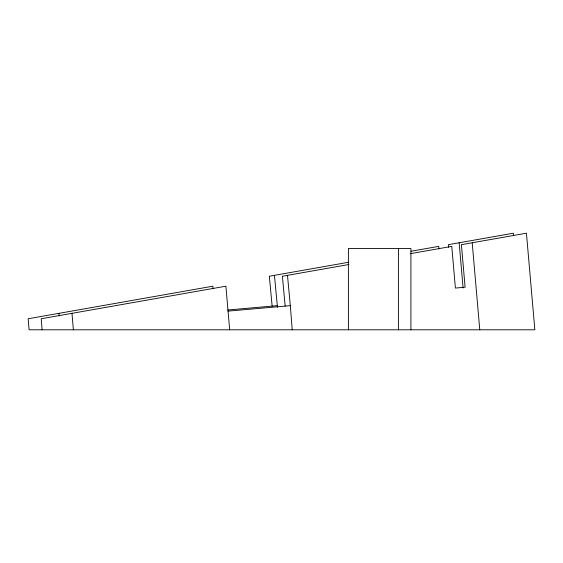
<?xml version="1.0" encoding="UTF-8"?>
<svg xmlns="http://www.w3.org/2000/svg" width="563" height="563" viewBox="0 0 563 563"><rect width="100%" height="100%" fill="white"/><g stroke="black" fill="none" stroke-linecap="round" stroke-linejoin="round"><path stroke-width="0.84" d="M348.849 262.217L269.339 276.236L272.133 306.11M411.06 251.246L438.732 246.369L438.957 248.973M348.926 264.504L282.38 276.236L285.174 306.11M410.286 253.681L451.772 246.369L455.404 288.073L465.108 287.229L461.4 244.673L526.433 233.202L534.85 329.798L29.079 329.798L28.15 318.764L212.863 286.194L213.088 288.77M227.741 309.995L277.299 305.66L274.441 275.335M229.683 329.798L228.05 311.114L290.332 305.66L287.475 275.335M513.625 235.813L513.393 233.202L448.359 244.673L448.584 247.277M472.195 242.766L479.775 329.798M459.155 242.766L463.096 288.024M228.05 311.114L225.904 286.194L41.19 318.764L42.119 329.798M71.973 313.338L73.38 329.798M58.939 313.338L59.157 315.934M290.332 305.66L292.204 329.798M277.299 305.66L277.432 307.384M410.913 329.798L410.913 248.515L348.391 248.515L348.391 329.798M398.407 248.515L398.407 329.798"/></g></svg>
